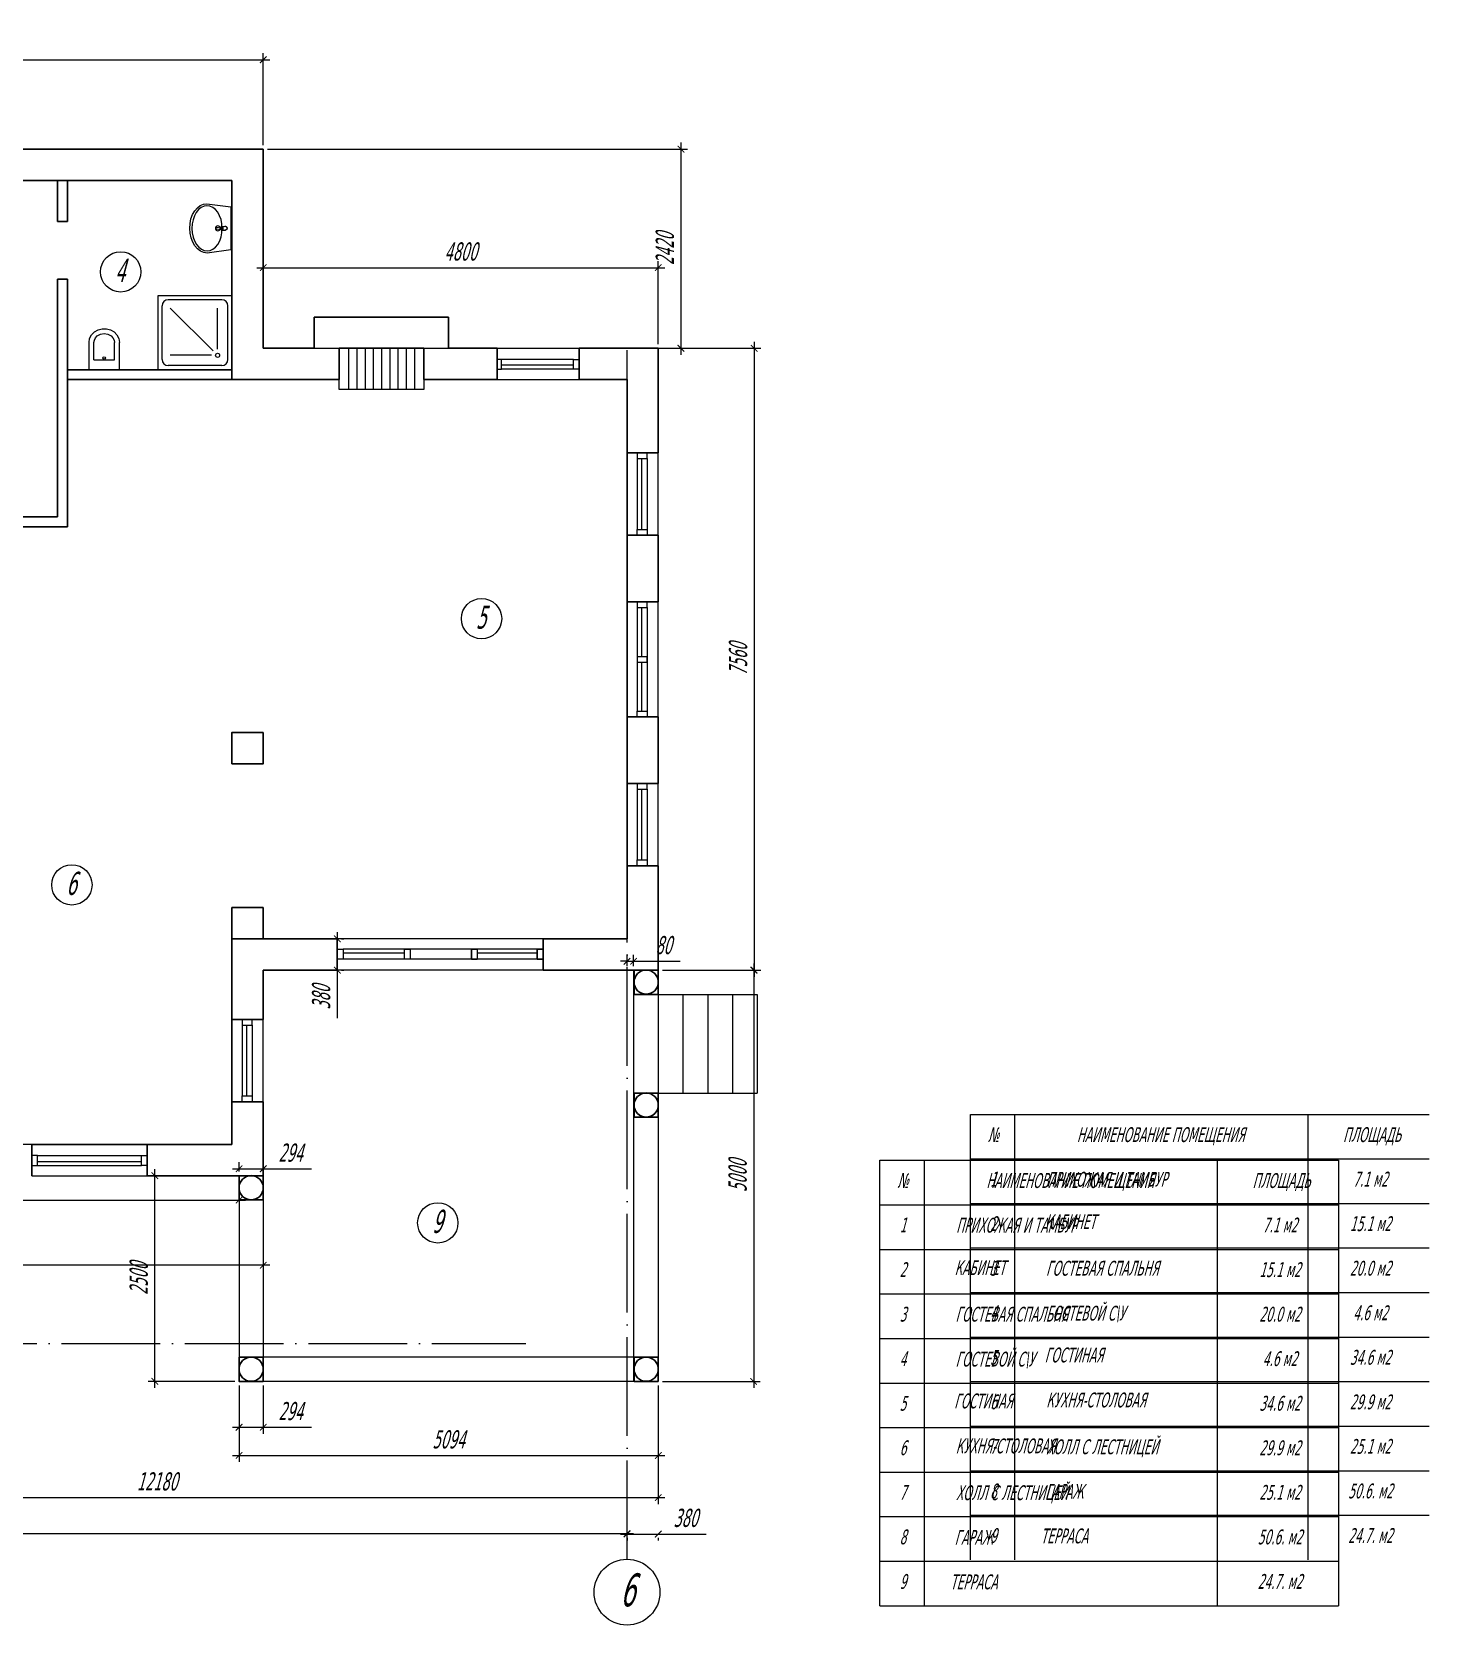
# Model space of a CAD drawing. Header units: millimetres. Extents: x 574812 to 785403, y 231698 to 285481.
# Drawn here: x 641798 to 658775, y 231698 to 251068 of the extents above; entities that cross this region are included whole.
import ezdxf
from ezdxf.enums import TextEntityAlignment as Align

# ---------------------------------------------------------------- set-up
doc = ezdxf.new("R2010")
doc.units = ezdxf.units.MM
doc.header["$PDMODE"] = 34
doc.linetypes.add('ACAD_ISO04W100', pattern=[30, 24, -3, 0, -3])
for name, color, linetype, lineweight in [('hatch-1', 14, 'Continuous', 5), ('WALL-outdoor', 14, 'Continuous', 30), ('Стены монолит ж-б', 7, 'Continuous', 30)]:
    doc.layers.add(name, color=color, linetype=linetype, lineweight=lineweight)
for name, color, linetype in [('mebel', 175, 'Continuous'), ('OSI', 154, 'Continuous'), ('Для площадей', 7, 'Continuous')]:
    doc.layers.add(name, color=color, linetype=linetype)
doc.styles.get("Standard").update_dxf_attribs({"font": 'TAHOMA.TTF', "width": 0.6, "oblique": 15, "height": 220})
doc.dimstyles.new('100', dxfattribs={"dimtxt": 140, "dimasz": 80, "dimexe": 80, "dimexo": 50, "dimgap": 80, "dimtad": 1, "dimdec": 0, "dimtxsty": 'Standard', "dimblk": 'ARCHTICK', "dimcen": 80, "dimdle": 80, "dimadec": 0, "dimazin": 0, "dimtfac": 1, "dimtdec": 0, "dimtmove": 0, "dimatfit": 3, "dimfxl": 0, "dimarcsym": 0})

# ---------------------------------------------------------------- blocks, each defined once
blk = doc.blocks.new('Биде 1')
at = {"linetype": 'Continuous', "lineweight": 0}
for p, q in [((0, 0), (0, -330)), ((370, 0), (0, 0)), ((370, 0), (370, -330)), ((60, -120), (310, -120)), ((60, -120), (60, -330)), ((310, -120), (310, -330))]:
    blk.add_line(p, q, dxfattribs=at)
blk.add_lwpolyline([(185, -128), (174, -132), (170, -143), (174, -153), (185, -158), (196, -153), (200, -143), (196, -132)], close=True, dxfattribs=at)
for points in [[(0, -330), (8, -379), (30, -424), (65, -460)], [(60, -330), (65, -361), (79, -389), (101, -412)], [(269, -412), (291, -389), (305, -361), (310, -330)], [(305, -460), (340, -424), (362, -379), (370, -330)], [(65, -460), (110, -485), (159, -498), (211, -498), (260, -485), (305, -460)], [(101, -412), (141, -433), (185, -440), (229, -433), (269, -412)]]:
    blk.add_lwpolyline(points, dxfattribs=at)
blk = doc.blocks.new('Раковина 1')
at = {"linetype": 'Continuous', "lineweight": 0}
for p, q in [((0, 0), (-38, -289)), ((0, 0), (0, 0)), ((524, 0), (0, 0)), ((524, 0), (524, 0)), ((562, -289), (524, 0)), ((8, -218), (33, -187)), ((33, -187), (67, -159)), ((67, -159), (109, -136)), ((109, -136), (157, -119)), ((157, -119), (208, -108)), ((208, -108), (262, -105)), ((238, -72), (238, -67)), ((241, -112), (238, -72)), ((244, -121), (251, -174)), ((248, -110), (248, -95)), ((248, -95), (275, -95)), ((248, -96), (275, -96)), ((262, -105), (316, -108)), ((273, -174), (280, -121)), ((275, -95), (275, -110)), ((283, -112), (286, -72)), ((286, -72), (286, -67)), ((316, -108), (367, -119)), ((367, -119), (415, -136)), ((415, -136), (457, -159)), ((457, -159), (491, -187)), ((491, -187), (516, -218)), ((-38, -289), (-33, -330)), ((-33, -330), (-16, -370)), ((-16, -370), (12, -406)), ((-13, -289), (-8, -253)), ((-8, -325), (-13, -289)), ((-8, -253), (8, -218)), ((8, -359), (-8, -325)), ((33, -391), (8, -359)), ((516, -359), (491, -391)), ((512, -406), (539, -370)), ((516, -218), (532, -253)), ((532, -325), (516, -359)), ((532, -253), (537, -289)), ((537, -289), (532, -325)), ((539, -370), (556, -330)), ((556, -330), (562, -289)), ((12, -406), (50, -438)), ((67, -419), (33, -391)), ((50, -438), (95, -464)), ((109, -442), (67, -419)), ((95, -464), (147, -484)), ((157, -459), (109, -442)), ((147, -484), (203, -496)), ((208, -470), (157, -459)), ((203, -496), (262, -500)), ((262, -473), (208, -470)), ((316, -470), (262, -473)), ((262, -500), (320, -496)), ((367, -459), (316, -470)), ((320, -496), (377, -484)), ((415, -442), (367, -459)), ((377, -484), (429, -464)), ((457, -419), (415, -442)), ((429, -464), (474, -438)), ((491, -391), (457, -419)), ((474, -438), (512, -406))]:
    blk.add_line(p, q, dxfattribs=at)
blk.add_circle((262, -158), 30, dxfattribs=at)
for centre, radius, start, end in [((262, -70), 25, 339.2856, 200.7144), ((262, -70), 24, 7.8374, 171.8967), ((262, -109), 21.1, 185.1696, 354.8304), ((262, -110), 21.1, 185.1696, 354.8304), ((262, -110), 13.6, 180, 0), ((262, -173), 11.2, 187.1389, 352.8611)]:
    blk.add_arc(centre, radius, start, end, dxfattribs=at)
blk = doc.blocks.new('Душ каб 2')
at = {"linetype": 'Continuous', "lineweight": 0}
for p, q in [((0, 891), (0, -9)), ((900, 891), (0, 891)), ((125, 841), (775, 841)), ((900, -9), (900, 891)), ((50, 116), (50, 766)), ((175, 241), (175, 741)), ((228, 219), (750, 741)), ((850, 116), (850, 766)), ((125, 41), (775, 41)), ((250, 166), (750, 166)), ((0, -9), (900, -9))]:
    blk.add_line(p, q, dxfattribs=at)
blk.add_circle((175, 166), 25, dxfattribs=at)
for centre, start, end in [((125, 766), 90, 180), ((775, 766), 0, 90), ((125, 116), 180, 270), ((775, 116), 270, 0)]:
    blk.add_arc(centre, 75, start, end, dxfattribs=at)
blk = doc.blocks.new('A$C6BCE558B')
at = {"layer": 'Стены монолит ж-б', "ltscale": 200}
blk.add_lwpolyline([(0, 460), (460, 460), (460, 0), (0, 0)], close=True, dxfattribs=at)
blk.add_circle((232, 230), 230, dxfattribs=at)
blk = doc.blocks.new('_ArchTick')
at = {"color": 0, "linetype": 'ByBlock', "const_width": 0.15}
blk.add_lwpolyline([(-0.5, -0.5), (0.5, 0.5)], dxfattribs=at)
blk = doc.blocks.new('*D37')
at = {"color": 0, "lineweight": -2}
for p, q in [((645509, 240121), (645509, 239661)), ((645559, 240041), (645589, 240041)), ((645509, 239661), (645509, 239078)), ((645559, 239661), (645589, 239661))]:
    blk.add_line(p, q, dxfattribs=at)
at = {"layer": 'Defpoints', "color": 0, "lineweight": 5}
for p in [(645509, 240041), (645509, 239661), (645509, 239661)]:
    blk.add_point(p, dxfattribs=at)
at = {"color": 0, "lineweight": -2, "xscale": 80, "yscale": 80, "zscale": 80}
for p, rotation in [((645509, 240041), 90), ((645509, 239661), 270)]:
    blk.add_blockref('_ArchTick', p, dxfattribs=dict(at, rotation=rotation))
at = {"color": 0, "lineweight": 5, "insert": (645314, 239329), "char_height": 220, "attachment_point": 5, "rotation": 90}
blk.add_mtext('380', dxfattribs=at)
blk = doc.blocks.new('*D42')
at = {"color": 0, "lineweight": -2}
for p, q in [((636769, 250729), (644689, 250729)), ((636849, 249691), (636849, 250809)), ((644609, 249691), (644609, 250809))]:
    blk.add_line(p, q, dxfattribs=at)
at = {"layer": 'Defpoints', "color": 0, "lineweight": 5}
for p in [(644609, 250729), (636849, 249641), (644609, 249641)]:
    blk.add_point(p, dxfattribs=at)
at = {"color": 0, "lineweight": -2, "xscale": 80, "yscale": 80, "zscale": 80, "rotation": 180}
blk.add_blockref('_ArchTick', (636849, 250729), dxfattribs=at)
at = {"color": 0, "lineweight": -2, "xscale": 80, "yscale": 80, "zscale": 80}
blk.add_blockref('_ArchTick', (644609, 250729), dxfattribs=at)
at = {"color": 0, "lineweight": 5, "insert": (640729, 250923), "char_height": 220, "attachment_point": 5}
blk.add_mtext('7760', dxfattribs=at)
blk = doc.blocks.new('*D43')
at = {"color": 0, "lineweight": -2}
for p, q in [((649684, 249721), (649684, 247141)), ((644659, 249641), (649764, 249641)), ((644659, 247221), (649764, 247221))]:
    blk.add_line(p, q, dxfattribs=at)
at = {"layer": 'Defpoints', "color": 0, "lineweight": 5}
for p in [(644609, 249641), (644609, 247221), (649684, 247221)]:
    blk.add_point(p, dxfattribs=at)
at = {"color": 0, "lineweight": -2, "xscale": 80, "yscale": 80, "zscale": 80}
for p, rotation in [((649684, 249641), 90), ((649684, 247221), 270)]:
    blk.add_blockref('_ArchTick', p, dxfattribs=dict(at, rotation=rotation))
at = {"color": 0, "lineweight": 5, "insert": (649490, 248431), "char_height": 220, "attachment_point": 5, "rotation": 90}
blk.add_mtext('2420', dxfattribs=at)
blk = doc.blocks.new('*D44')
at = {"color": 0, "lineweight": -2}
for p, q in [((644529, 248201), (649489, 248201)), ((644609, 247271), (644609, 248281)), ((649409, 247271), (649409, 248281))]:
    blk.add_line(p, q, dxfattribs=at)
at = {"layer": 'Defpoints', "color": 0, "lineweight": 5}
for p in [(649409, 248201), (644609, 247221), (649409, 247221)]:
    blk.add_point(p, dxfattribs=at)
at = {"color": 0, "lineweight": -2, "xscale": 80, "yscale": 80, "zscale": 80, "rotation": 180}
blk.add_blockref('_ArchTick', (644609, 248201), dxfattribs=at)
at = {"color": 0, "lineweight": -2, "xscale": 80, "yscale": 80, "zscale": 80}
blk.add_blockref('_ArchTick', (649409, 248201), dxfattribs=at)
at = {"color": 0, "lineweight": 5, "insert": (647009, 248396), "char_height": 220, "attachment_point": 5}
blk.add_mtext('4800', dxfattribs=at)
blk = doc.blocks.new('*D45')
at = {"color": 0, "lineweight": -2}
for p, q in [((649459, 247221), (650654, 247221)), ((650574, 247301), (650574, 239581)), ((649459, 239661), (650654, 239661))]:
    blk.add_line(p, q, dxfattribs=at)
at = {"layer": 'Defpoints', "color": 0, "lineweight": 5}
for p in [(649409, 247221), (649409, 239661), (650574, 239661)]:
    blk.add_point(p, dxfattribs=at)
at = {"color": 0, "lineweight": -2, "xscale": 80, "yscale": 80, "zscale": 80}
for p, rotation in [((650574, 247221), 90), ((650574, 239661), 270)]:
    blk.add_blockref('_ArchTick', p, dxfattribs=dict(at, rotation=rotation))
at = {"color": 0, "lineweight": 5, "insert": (650380, 243441), "char_height": 220, "attachment_point": 5, "rotation": 90}
blk.add_mtext('7560', dxfattribs=at)
blk = doc.blocks.new('*D46')
at = {"color": 0, "lineweight": -2}
for p, q in [((649459, 239661), (650648, 239661)), ((650568, 239741), (650568, 234581)), ((649459, 234661), (650648, 234661))]:
    blk.add_line(p, q, dxfattribs=at)
at = {"layer": 'Defpoints', "color": 0, "lineweight": 5}
for p in [(649409, 239661), (649409, 234661), (650568, 234661)]:
    blk.add_point(p, dxfattribs=at)
at = {"color": 0, "lineweight": -2, "xscale": 80, "yscale": 80, "zscale": 80}
for p, rotation in [((650568, 239661), 90), ((650568, 234661), 270)]:
    blk.add_blockref('_ArchTick', p, dxfattribs=dict(at, rotation=rotation))
at = {"color": 0, "lineweight": 5, "insert": (650374, 237161), "char_height": 220, "attachment_point": 5, "rotation": 90}
blk.add_mtext('5000', dxfattribs=at)
blk = doc.blocks.new('*D47')
at = {"color": 0, "lineweight": -2}
for p, q in [((644265, 237161), (643211, 237161)), ((643291, 234581), (643291, 237241)), ((644265, 234661), (643211, 234661))]:
    blk.add_line(p, q, dxfattribs=at)
at = {"layer": 'Defpoints', "color": 0, "lineweight": 5}
for p in [(643291, 237161), (644315, 237161), (644315, 234661)]:
    blk.add_point(p, dxfattribs=at)
at = {"color": 0, "lineweight": -2, "xscale": 80, "yscale": 80, "zscale": 80}
for p, rotation in [((643291, 237161), 90), ((643291, 234661), 270)]:
    blk.add_blockref('_ArchTick', p, dxfattribs=dict(at, rotation=rotation))
at = {"color": 0, "lineweight": 5, "insert": (643097, 235911), "char_height": 220, "attachment_point": 5, "rotation": 90}
blk.add_mtext('2500', dxfattribs=at)
blk = doc.blocks.new('*D48')
at = {"color": 0, "lineweight": -2}
for p, q in [((637229, 237111), (637229, 235992)), ((644609, 237111), (644609, 235992)), ((644689, 236072), (637149, 236072))]:
    blk.add_line(p, q, dxfattribs=at)
at = {"layer": 'Defpoints', "color": 0, "lineweight": 5}
for p in [(637229, 237161), (644609, 237161), (637229, 236072)]:
    blk.add_point(p, dxfattribs=at)
at = {"color": 0, "lineweight": -2, "xscale": 80, "yscale": 80, "zscale": 80, "rotation": 180}
blk.add_blockref('_ArchTick', (637229, 236072), dxfattribs=at)
at = {"color": 0, "lineweight": -2, "xscale": 80, "yscale": 80, "zscale": 80}
blk.add_blockref('_ArchTick', (644609, 236072), dxfattribs=at)
at = {"color": 0, "lineweight": 5, "insert": (640919, 236267), "char_height": 220, "attachment_point": 5}
blk.add_mtext('7380', dxfattribs=at)
blk = doc.blocks.new('*D54')
at = {"color": 0, "lineweight": -2}
for p, q in [((649029, 239711), (649029, 239848)), ((649109, 239711), (649109, 239848)), ((649029, 239768), (648949, 239768)), ((649029, 239768), (649109, 239768)), ((649109, 239768), (649675, 239768))]:
    blk.add_line(p, q, dxfattribs=at)
at = {"layer": 'Defpoints', "color": 0, "lineweight": 5}
for p in [(649029, 239661), (649109, 239768), (649109, 239661)]:
    blk.add_point(p, dxfattribs=at)
at = {"color": 0, "lineweight": -2, "xscale": 80, "yscale": 80, "zscale": 80}
blk.add_blockref('_ArchTick', (649029, 239768), dxfattribs=at)
at = {"color": 0, "lineweight": -2, "xscale": 80, "yscale": 80, "zscale": 80, "rotation": 180}
blk.add_blockref('_ArchTick', (649109, 239768), dxfattribs=at)
at = {"color": 0, "lineweight": 5, "insert": (649472, 239963), "char_height": 220, "attachment_point": 5}
blk.add_mtext('80', dxfattribs=at)
blk = doc.blocks.new('*D55')
at = {"color": 0, "lineweight": -2}
for p, q in [((629679, 232548), (629679, 232891)), ((649029, 232548), (649029, 232891)), ((629599, 232811), (649109, 232811))]:
    blk.add_line(p, q, dxfattribs=at)
at = {"layer": 'Defpoints', "color": 0, "lineweight": 5}
for p in [(649029, 232811), (629679, 232498), (649029, 232498)]:
    blk.add_point(p, dxfattribs=at)
at = {"color": 0, "lineweight": -2, "xscale": 80, "yscale": 80, "zscale": 80, "rotation": 180}
blk.add_blockref('_ArchTick', (629679, 232811), dxfattribs=at)
at = {"color": 0, "lineweight": -2, "xscale": 80, "yscale": 80, "zscale": 80}
blk.add_blockref('_ArchTick', (649029, 232811), dxfattribs=at)
at = {"color": 0, "lineweight": 5, "insert": (639354, 233006), "char_height": 220, "attachment_point": 5}
blk.add_mtext('19350', dxfattribs=at)
blk = doc.blocks.new('*D56')
at = {"color": 0, "lineweight": -2}
for p, q in [((648949, 232805), (649409, 232805)), ((649029, 232761), (649029, 232725)), ((649409, 232805), (649992, 232805)), ((649409, 232761), (649409, 232725))]:
    blk.add_line(p, q, dxfattribs=at)
at = {"layer": 'Defpoints', "color": 0, "lineweight": 5}
for p in [(649029, 232811), (649409, 232811), (649409, 232805)]:
    blk.add_point(p, dxfattribs=at)
at = {"color": 0, "lineweight": -2, "xscale": 80, "yscale": 80, "zscale": 80, "rotation": 180}
blk.add_blockref('_ArchTick', (649029, 232805), dxfattribs=at)
at = {"color": 0, "lineweight": -2, "xscale": 80, "yscale": 80, "zscale": 80}
blk.add_blockref('_ArchTick', (649409, 232805), dxfattribs=at)
at = {"color": 0, "lineweight": 5, "insert": (649741, 233000), "char_height": 220, "attachment_point": 5}
blk.add_mtext('380', dxfattribs=at)
blk = doc.blocks.new('*D58')
at = {"color": 0, "lineweight": -2}
for p, q in [((649409, 234561), (649409, 233168)), ((637149, 233248), (649489, 233248)), ((637229, 233291), (637229, 233168))]:
    blk.add_line(p, q, dxfattribs=at)
at = {"layer": 'Defpoints', "color": 0, "lineweight": 5}
for p in [(649409, 234611), (637229, 233341), (649409, 233248)]:
    blk.add_point(p, dxfattribs=at)
at = {"color": 0, "lineweight": -2, "xscale": 80, "yscale": 80, "zscale": 80, "rotation": 180}
blk.add_blockref('_ArchTick', (637229, 233248), dxfattribs=at)
at = {"color": 0, "lineweight": -2, "xscale": 80, "yscale": 80, "zscale": 80}
blk.add_blockref('_ArchTick', (649409, 233248), dxfattribs=at)
at = {"color": 0, "lineweight": 5, "insert": (643319, 233443), "char_height": 220, "attachment_point": 5}
blk.add_mtext('12180', dxfattribs=at)
blk = doc.blocks.new('*D60')
at = {"color": 0, "lineweight": -2}
for p, q in [((637229, 237111), (637229, 236786)), ((644315, 237111), (644315, 236786)), ((637149, 236866), (644395, 236866))]:
    blk.add_line(p, q, dxfattribs=at)
at = {"layer": 'Defpoints', "color": 0, "lineweight": 5}
for p in [(637229, 237161), (644315, 237161), (644315, 236866)]:
    blk.add_point(p, dxfattribs=at)
at = {"color": 0, "lineweight": -2, "xscale": 80, "yscale": 80, "zscale": 80, "rotation": 180}
blk.add_blockref('_ArchTick', (637229, 236866), dxfattribs=at)
at = {"color": 0, "lineweight": -2, "xscale": 80, "yscale": 80, "zscale": 80}
blk.add_blockref('_ArchTick', (644315, 236866), dxfattribs=at)
at = {"color": 0, "lineweight": 5, "insert": (640772, 237061), "char_height": 220, "attachment_point": 5}
blk.add_mtext('7086', dxfattribs=at)
blk = doc.blocks.new('*D61')
at = {"color": 0, "lineweight": -2}
for p, q in [((644315, 234611), (644315, 233681)), ((649409, 234611), (649409, 233681)), ((644235, 233761), (649489, 233761))]:
    blk.add_line(p, q, dxfattribs=at)
at = {"layer": 'Defpoints', "color": 0, "lineweight": 5}
for p in [(644315, 234661), (649409, 234661), (649409, 233761)]:
    blk.add_point(p, dxfattribs=at)
at = {"color": 0, "lineweight": -2, "xscale": 80, "yscale": 80, "zscale": 80, "rotation": 180}
blk.add_blockref('_ArchTick', (644315, 233761), dxfattribs=at)
at = {"color": 0, "lineweight": -2, "xscale": 80, "yscale": 80, "zscale": 80}
blk.add_blockref('_ArchTick', (649409, 233761), dxfattribs=at)
at = {"color": 0, "lineweight": 5, "insert": (646862, 233955), "char_height": 220, "attachment_point": 5}
blk.add_mtext('5094', dxfattribs=at)
blk = doc.blocks.new('*D62')
at = {"color": 0, "lineweight": -2}
for p, q in [((644315, 234611), (644315, 234023)), ((644609, 234611), (644609, 234023)), ((644235, 234103), (644609, 234103)), ((644609, 234103), (645195, 234103))]:
    blk.add_line(p, q, dxfattribs=at)
at = {"layer": 'Defpoints', "color": 0, "lineweight": 5}
for p in [(644315, 234661), (644609, 234661), (644609, 234103)]:
    blk.add_point(p, dxfattribs=at)
at = {"color": 0, "lineweight": -2, "xscale": 80, "yscale": 80, "zscale": 80, "rotation": 180}
blk.add_blockref('_ArchTick', (644315, 234103), dxfattribs=at)
at = {"color": 0, "lineweight": -2, "xscale": 80, "yscale": 80, "zscale": 80}
blk.add_blockref('_ArchTick', (644609, 234103), dxfattribs=at)
at = {"color": 0, "lineweight": 5, "insert": (644942, 234298), "char_height": 220, "attachment_point": 5}
blk.add_mtext('294', dxfattribs=at)
blk = doc.blocks.new('*D63')
at = {"color": 0, "lineweight": -2}
for p, q in [((644315, 237211), (644315, 237326)), ((644609, 237211), (644609, 237326)), ((644235, 237246), (644609, 237246)), ((644609, 237246), (645195, 237246))]:
    blk.add_line(p, q, dxfattribs=at)
at = {"layer": 'Defpoints', "color": 0, "lineweight": 5}
for p in [(644315, 237161), (644609, 237246), (644609, 237161)]:
    blk.add_point(p, dxfattribs=at)
at = {"color": 0, "lineweight": -2, "xscale": 80, "yscale": 80, "zscale": 80, "rotation": 180}
blk.add_blockref('_ArchTick', (644315, 237246), dxfattribs=at)
at = {"color": 0, "lineweight": -2, "xscale": 80, "yscale": 80, "zscale": 80}
blk.add_blockref('_ArchTick', (644609, 237246), dxfattribs=at)
at = {"color": 0, "lineweight": 5, "insert": (644942, 237440), "char_height": 220, "attachment_point": 5}
blk.add_mtext('294', dxfattribs=at)

msp = doc.modelspace()

# ---------------------------------------------------------------- linework, layer by layer
for p, q in [((653201.6, 232492.1), (653201.6, 237907.7)), ((653201.6, 237907.7), (658775.2, 237907.7)), ((653743.1, 232492.1), (653743.1, 237907.7)), ((657304.3, 232492.1), (657304.3, 237907.7)), ((652102, 231933.5), (652102, 237349.1)), ((652102, 237349.1), (657675.7, 237349.1)), ((652643.6, 231933.5), (652643.6, 237349.1)), ((653201.6, 237366.1), (658775.2, 237366.1)), ((656204.7, 231933.5), (656204.7, 237349.1)), ((652102, 236807.5), (657675.7, 236807.5)), ((653201.6, 236824.6), (658775.2, 236824.6)), ((652102, 236266), (657675.7, 236266)), ((653201.6, 236283), (658775.2, 236283)), ((653201.6, 235741.5), (658775.2, 235741.5)), ((652102, 235724.4), (657675.7, 235724.4)), ((652102, 235182.9), (657675.7, 235182.9)), ((653201.6, 235199.9), (658775.2, 235199.9)), ((652102, 234641.3), (657675.7, 234641.3)), ((653201.6, 234658.3), (658775.2, 234658.3)), ((652102, 234099.7), (657675.7, 234099.7)), ((653201.6, 234116.8), (658775.2, 234116.8)), ((652102, 233558.2), (657675.7, 233558.2)), ((653201.6, 233575.2), (658775.2, 233575.2)), ((653201.6, 233033.6), (658775.2, 233033.6)), ((653201.6, 233033.6), (658775.2, 233033.6)), ((653201.6, 233033.6), (658775.2, 233033.6)), ((652102, 233016.6), (657675.7, 233016.6)), ((652102, 232475), (657675.7, 232475)), ((652102, 232475), (657675.7, 232475)), ((652102, 232475), (657675.7, 232475))]:
    msp.add_line(p, q)
at = {"lineweight": 5}
for p in [(657675.7, 237349.1), (652102, 231933.5)]:
    msp.add_line(p, (657675.7, 231933.5), dxfattribs=at)
at = {"layer": 'hatch-1', "lineweight": 30}
for p, q in [((641429.1, 249640.9), (644609.1, 249640.9)), ((644609.1, 249640.9), (644609.1, 247220.6)), ((641429.1, 249260.9), (644229.1, 249260.9)), ((642109.1, 249260.9), (642109.1, 248761.9)), ((642229.1, 249260.9), (642229.1, 248761.9)), ((644229.1, 249260.9), (644229.1, 246840.6)), ((642229.1, 248761.9), (642109.1, 248761.9)), ((642229.1, 248061.9), (642109.1, 248061.9)), ((642109.1, 248061.9), (642109.1, 245170.6)), ((642229.1, 248061.9), (642229.1, 245050.6)), ((645229.3, 247220.6), (645229.3, 247600.6)), ((645229.3, 247600.6), (646859.3, 247600.6)), ((646859.3, 247220.6), (646859.3, 247600.6)), ((644969.3, 247220.6), (644609.1, 247220.6)), ((644969.3, 247220.6), (645229.3, 247220.6)), ((645529.3, 246840.6), (645529.3, 247220.6)), ((645529.3, 247220.6), (646559.3, 247220.6)), ((646559.3, 246840.6), (646559.3, 247220.6)), ((646859.3, 247220.6), (647449.3, 247220.6)), ((647449.3, 246840.6), (647449.3, 247220.6)), ((648449.3, 246840.6), (648449.3, 247220.6)), ((648449.3, 247220.6), (649409.1, 247220.6)), ((649409.1, 245949.7), (649409.1, 247220.6)), ((644229.1, 246960.6), (642229.1, 246960.6)), ((642229.1, 246840.6), (644229.1, 246840.6)), ((644969.3, 246840.6), (644229.1, 246840.6)), ((644969.3, 246840.6), (645529.3, 246840.6)), ((646559.3, 246840.6), (647449.3, 246840.6)), ((648449.3, 246840.6), (649029.1, 246840.6)), ((649029.1, 245949.7), (649029.1, 246840.6)), ((649029.1, 245949.7), (649409.1, 245949.7)), ((642109.1, 245170.6), (639391.1, 245170.6)), ((639849.1, 245050.6), (642229.1, 245050.6)), ((649029.1, 244139.7), (649029.1, 244949.7)), ((649029.1, 244949.7), (649409.1, 244949.7)), ((649409.1, 244139.7), (649409.1, 244949.7)), ((649029.1, 244139.7), (649409.1, 244139.7)), ((649029.1, 241929.8), (649029.1, 242739.7)), ((649029.1, 242739.7), (649409.1, 242739.7)), ((649409.1, 241929.8), (649409.1, 242739.7)), ((644609.1, 242549.9), (644229.1, 242549.9)), ((644609.1, 242549.9), (644609.1, 242169.9)), ((649029.1, 241929.8), (649409.1, 241929.8)), ((649029.1, 240040.9), (649029.1, 240929.8)), ((649029.1, 240929.8), (649409.1, 240929.8)), ((649409.1, 239660.9), (649409.1, 240929.8)), ((644609.1, 240420.9), (644609.1, 240040.9)), ((644229.1, 240040.9), (644229.1, 239061.3)), ((645508.6, 240040.9), (644609.1, 240040.9)), ((645508.6, 239660.9), (645508.6, 240040.9)), ((648008.6, 240040.9), (649029.1, 240040.9)), ((648008.6, 239660.9), (648008.6, 240040.9)), ((644609.1, 239660.9), (644609.1, 239061.3)), ((644609.1, 239660.9), (645508.6, 239660.9)), ((649409.1, 239660.9), (648008.6, 239660.9)), ((644229.1, 239061.3), (644609.1, 239061.3)), ((644229.1, 238061.3), (644229.1, 237540.8)), ((644229.1, 238061.3), (644609.1, 238061.3)), ((644609.1, 238061.3), (644609.1, 237160.8)), ((641797.5, 237160.8), (641797.5, 237540.8)), ((643197.5, 237540.8), (644229.1, 237540.8)), ((643197.5, 237160.8), (643197.5, 237540.8)), ((643197.5, 237160.8), (644609.1, 237160.8))]:
    msp.add_line(p, q, dxfattribs=at)
at = {"layer": 'hatch-1'}
for p, q in [((645649.3, 246720.6), (645649.3, 247220.6)), ((645749.3, 246720.6), (645749.3, 247220.6)), ((645849.3, 246720.6), (645849.3, 247220.6)), ((645949.3, 246720.6), (645949.3, 247220.6)), ((646049.3, 246720.6), (646049.3, 247220.6)), ((646149.3, 246720.6), (646149.3, 247220.6)), ((646249.3, 246720.6), (646249.3, 247220.6)), ((646349.3, 246720.6), (646349.3, 247220.6)), ((646449.3, 246720.6), (646449.3, 247220.6))]:
    msp.add_line(p, q, dxfattribs=at)
msp.add_lwpolyline([(646559.3, 246840.6), (646559.3, 246720.6), (645529.3, 246720.6), (645529.3, 246840.6)], dxfattribs=at)
at = {"layer": 'hatch-1', "lineweight": 30}
for points in [[(644609.1, 242549.9), (644229.1, 242549.9), (644229.1, 242169.9), (644609.1, 242169.9)], [(644609.1, 240420.9), (644229.1, 240420.9), (644229.1, 240040.9), (644609.1, 240040.9)]]:
    msp.add_lwpolyline(points, close=True, dxfattribs=at)
at = {"layer": 'mebel', "lineweight": 9}
for p, q in [((649109.1, 239660.9), (649109.1, 234660.8)), ((649409.1, 239660.9), (649409.1, 234660.8)), ((649409.1, 239366.5), (649409.1, 238166.5)), ((649409.1, 239366.5), (650609.1, 239366.5)), ((649709.1, 239366.5), (649709.1, 238166.5)), ((650009.1, 239366.5), (650009.1, 238166.5)), ((650309.1, 239366.5), (650309.1, 238166.5)), ((650609.1, 239366.5), (650609.1, 238166.5)), ((649409.1, 238166.5), (650609.1, 238166.5)), ((644314.7, 236866.4), (644314.7, 234660.8)), ((644609.1, 236866.4), (644609.1, 234660.8)), ((649409.1, 234955.2), (644314.7, 234955.2)), ((649409.1, 234660.8), (644314.7, 234660.8))]:
    msp.add_line(p, q, dxfattribs=at)
at = {"layer": 'mebel', "lineweight": 18}
for centre in [(642875.9, 248149.9), (647261.5, 243933.8), (642283.6, 240697.4), (646729.5, 236588.4)]:
    msp.add_circle(centre, 245, dxfattribs=at)
at = {"layer": 'OSI', "linetype": 'ACAD_ISO04W100', "lineweight": 9, "ltscale": 50}
for p, q in [((641429.1, 249260.9), (644229.1, 249260.9)), ((649029.1, 232497.7), (649029.1, 247220.6)), ((625655.5, 235120.9), (647797.8, 235120.9))]:
    msp.add_line(p, q, dxfattribs=at)
at = {"layer": 'OSI', "lineweight": 20}
msp.add_circle((649029.1, 232097.7), 400, dxfattribs=at)
at = {"layer": 'WALL-outdoor', "lineweight": 13}
for p, q in [((647449.3, 247220.6), (648449.3, 247220.6)), ((647449.3, 246840.6), (648449.3, 246840.6)), ((649029.1, 244949.7), (649029.1, 245949.7)), ((649409.1, 244949.7), (649409.1, 245949.7)), ((649029.1, 242739.7), (649029.1, 244139.7)), ((649409.1, 242739.7), (649409.1, 244139.7)), ((649029.1, 240929.8), (649029.1, 241929.8)), ((649409.1, 240929.8), (649409.1, 241929.8)), ((644229.1, 238061.3), (644229.1, 239061.3)), ((644609.1, 238061.3), (644609.1, 239061.3)), ((641797.5, 237540.8), (641797.5, 237540.8)), ((641797.5, 237540.8), (643197.5, 237540.8)), ((641797.5, 237160.8), (641797.5, 237160.8)), ((641797.5, 237160.8), (643197.5, 237160.8))]:
    msp.add_line(p, q, dxfattribs=at)
at = {"layer": 'WALL-outdoor', "lineweight": 5}
for p, q in [((648379.3, 247085.6), (647504.3, 247085.6)), ((647504.3, 246965.6), (647504.3, 247085.6)), ((648379.3, 247015.6), (647504.3, 247015.6)), ((648379.3, 246965.6), (648379.3, 247085.6)), ((648379.3, 246965.6), (647504.3, 246965.6)), ((649154.1, 245879.7), (649274.1, 245879.7)), ((649154.1, 245879.7), (649154.1, 245019.7)), ((649204.1, 245879.7), (649204.1, 245019.7)), ((649274.1, 245879.7), (649274.1, 245019.7)), ((649154.1, 245019.7), (649274.1, 245019.7)), ((649154.1, 244069.7), (649274.1, 244069.7)), ((649154.1, 244069.7), (649154.1, 242809.7)), ((649204.1, 244069.7), (649204.1, 243474.7)), ((649274.1, 244069.7), (649274.1, 242809.7)), ((649154.1, 243474.7), (649274.1, 243474.7)), ((649154.1, 243404.7), (649274.1, 243404.7)), ((649204.1, 243404.7), (649204.1, 242809.7)), ((649154.1, 242809.7), (649274.1, 242809.7)), ((649154.1, 241859.8), (649274.1, 241859.8)), ((649154.1, 241859.8), (649154.1, 240999.8)), ((649204.1, 241859.8), (649204.1, 240999.8)), ((649274.1, 241859.8), (649274.1, 240999.8)), ((649154.1, 240999.8), (649274.1, 240999.8)), ((648008.6, 240040.9), (645508.6, 240040.9)), ((647938.6, 239915.9), (645578.6, 239915.9)), ((646323.6, 239865.9), (645578.6, 239865.9)), ((647938.6, 239865.9), (647208.6, 239865.9)), ((648008.6, 239660.9), (645508.6, 239660.9)), ((647938.6, 239795.9), (645578.6, 239795.9)), ((644354.1, 238991.3), (644474.1, 238991.3)), ((644354.1, 238991.3), (644354.1, 238131.3)), ((644404.1, 238991.3), (644404.1, 238131.3)), ((644474.1, 238991.3), (644474.1, 238131.3)), ((644354.1, 238131.3), (644474.1, 238131.3)), ((641867.5, 237405.8), (643127.5, 237405.8)), ((641867.5, 237285.8), (641867.5, 237405.8)), ((641867.5, 237335.8), (643127.5, 237335.8)), ((641867.5, 237285.8), (643127.5, 237285.8)), ((643127.5, 237285.8), (643127.5, 237405.8))]:
    msp.add_line(p, q, dxfattribs=at)
at = {"layer": 'WALL-outdoor', "lineweight": 13}
for points in [[(647449.3, 246965.6), (647504.3, 246965.6), (647504.3, 247085.6), (647449.3, 247085.6)], [(648449.3, 246965.6), (648379.3, 246965.6), (648379.3, 247085.6), (648449.3, 247085.6)], [(649154.1, 245949.7), (649154.1, 245879.7), (649274.1, 245879.7), (649274.1, 245949.7)], [(649154.1, 244949.7), (649154.1, 245019.7), (649274.1, 245019.7), (649274.1, 244949.7)], [(649154.1, 244139.7), (649154.1, 244069.7), (649274.1, 244069.7), (649274.1, 244139.7)], [(649154.1, 243474.7), (649154.1, 243404.7), (649274.1, 243404.7), (649274.1, 243474.7)], [(649154.1, 242739.7), (649154.1, 242809.7), (649274.1, 242809.7), (649274.1, 242739.7)], [(649154.1, 241929.8), (649154.1, 241859.8), (649274.1, 241859.8), (649274.1, 241929.8)], [(649154.1, 240929.8), (649154.1, 240999.8), (649274.1, 240999.8), (649274.1, 240929.8)], [(645508.6, 239915.9), (645578.6, 239915.9), (645578.6, 239795.9), (645508.6, 239795.9)], [(647208.6, 239915.9), (647138.6, 239915.9), (647138.6, 239795.9), (647208.6, 239795.9)], [(647938.6, 239915.9), (648008.6, 239915.9), (648008.6, 239795.9), (647938.6, 239795.9)], [(648008.6, 239915.9), (647938.6, 239915.9), (647938.6, 239795.9), (648008.6, 239795.9)], [(644354.1, 239061.3), (644354.1, 238991.3), (644474.1, 238991.3), (644474.1, 239061.3)], [(644354.1, 238061.3), (644354.1, 238131.3), (644474.1, 238131.3), (644474.1, 238061.3)], [(641797.5, 237285.8), (641867.5, 237285.8), (641867.5, 237405.8), (641797.5, 237405.8)], [(643197.5, 237285.8), (643127.5, 237285.8), (643127.5, 237405.8), (643197.5, 237405.8)]]:
    msp.add_lwpolyline(points, dxfattribs=at)
for points in [[(646393.6, 239795.9), (646323.6, 239795.9), (646323.6, 239915.9), (646393.6, 239915.9)], [(647208.6, 239795.9), (647138.6, 239795.9), (647138.6, 239915.9), (647208.6, 239915.9)], [(648008.6, 239795.9), (647938.6, 239795.9), (647938.6, 239915.9), (648008.6, 239915.9)]]:
    msp.add_lwpolyline(points, close=True, dxfattribs=at)
at = {"layer": 'Для площадей', "color": 3, "lineweight": 5}
msp.add_lwpolyline([(629679.1, 242169.9), (631743.1, 242169.9), (631739.1, 248129.9), (637229.1, 248129.9), (637229.1, 249260.9), (644229.1, 249260.9), (644229.1, 246840.6), (645529.3, 246840.6), (645529.3, 247220.6), (646559.3, 247220.6), (646559.3, 246840.6), (649029.1, 246840.6), (649029.1, 240040.9), (644229.1, 240040.9), (644229.1, 237540.8), (636849.1, 237540.8), (636849.1, 235120.9), (629679.1, 235120.9), (629679.1, 242169.9)], dxfattribs=at)

# ---------------------------------------------------------------- block references
at = {"xscale": -1}
for name, p, rotation in [('Раковина 1', (644215.9, 248418), 270.1847791221269), ('Биде 1', (642491.6, 246960.6), 180)]:
    msp.add_blockref(name, p, dxfattribs=dict(at, rotation=rotation))
at = {"rotation": 90}
msp.add_blockref('Душ каб 2', (644220.1, 246960.6), dxfattribs=at)
at = {"ltscale": 5, "xscale": -0.6400000001303852, "yscale": 0.6400000000139698, "zscale": 0.6400000000000001, "rotation": 270}
for p in [(649114.6, 239366.5), (649114.6, 234660.8)]:
    msp.add_blockref('A$C6BCE558B', p, dxfattribs=at)
at = {"layer": 'mebel', "lineweight": 9, "xscale": -0.6400000001303852, "yscale": 0.6400000000139698, "zscale": 0.6400000000000001, "rotation": 270}
for p in [(649114.6, 237872.1), (644314.6, 236866.4), (644314.6, 234660.8)]:
    msp.add_blockref('A$C6BCE558B', p, dxfattribs=at)

# ---------------------------------------------------------------- texts
at = {"oblique": 15, "width": 0.6}
for s, p in [('№', (653481.2, 237661.5)), ('НАИМЕНОВАНИЕ ПОМЕЩЕНИЯ', (655514.7, 237661.5)), ('ПЛОЩАДЬ', (658082.3, 237661.5)), ('№', (652381.7, 237102.8)), ('НАИМЕНОВАНИЕ ПОМЕЩЕНИЯ', (654415.1, 237102.8)), ('1', (653481.2, 237119.9)), ('ПРИХОЖАЯ И ТАМБУР', (654858.8, 237118.6)), ('ПЛОЩАДЬ', (656982.7, 237102.8)), ('7.1 м2', (658061.9, 237119.9)), ('1', (652381.7, 236561.3)), ('ПРИХОЖАЯ И ТАМБУР', (653759.3, 236560)), ('2', (653481.2, 236578.3)), ('КАБИНЕТ', (654416.2, 236601.7)), ('7.1 м2', (656962.4, 236561.3)), ('15.1 м2', (658061.9, 236578.3)), ('КАБИНЕТ', (653316.6, 236043)), ('3', (653481.2, 236036.8)), ('ГОСТЕВАЯ СПАЛЬНЯ', (654804.5, 236036.8)), ('20.0 м2', (658061.9, 236036.8)), ('2', (652381.7, 236019.7)), ('15.1 м2', (656962.4, 236019.7)), ('3', (652381.7, 235478.2)), ('ГОСТЕВАЯ СПАЛЬНЯ', (653704.9, 235478.2)), ('4', (653481.2, 235495.2)), ('ГОСТЕВОЙ С\\У', (654600.2, 235490.4)), ('20.0 м2', (656962.4, 235478.2)), ('4.6 м2', (658061.9, 235495.2)), ('4', (652381.7, 234936.6)), ('ГОСТЕВОЙ С\\У', (653500.6, 234931.7)), ('5', (653481.2, 234953.6)), ('ГОСТИНАЯ', (654459.9, 234982.3)), ('4.6 м2', (656962.4, 234936.6)), ('34.6 м2', (658061.9, 234953.6)), ('5', (652381.7, 234395)), ('ГОСТИНАЯ', (653360.3, 234423.7)), ('6', (653481.2, 234412.1)), ('КУХНЯ-СТОЛОВАЯ', (654729.1, 234435.4)), ('34.6 м2', (656962.4, 234395)), ('29.9 м2', (658061.9, 234412.1)), ('ХОЛЛ С ЛЕСТНИЦЕЙ', (654803.9, 233865.7)), ('6', (652381.7, 233853.5)), ('КУХНЯ-СТОЛОВАЯ', (653629.5, 233876.8)), ('7', (653481.2, 233870.5)), ('29.9 м2', (656962.4, 233853.5)), ('25.1 м2', (658061.9, 233870.5)), ('ХОЛЛ С ЛЕСТНИЦЕЙ', (653704.3, 233307.1)), ('8', (653481.2, 233328.9)), ('ГАРАЖ', (654342.7, 233324.1)), ('50.6. м2', (658061.9, 233328.9)), ('7', (652381.7, 233311.9)), ('25.1 м2', (656962.4, 233311.9)), ('8', (652381.7, 232770.3)), ('ГАРАЖ', (653243.1, 232765.5)), ('9', (653481.2, 232787.4)), ('ТЕРРАСА', (654342.7, 232782.5)), ('50.6. м2', (656962.4, 232770.3)), ('24.7. м2', (658061.9, 232787.4)), ('9', (652381.7, 232228.8)), ('ТЕРРАСА', (653243.1, 232223.9)), ('24.7. м2', (656962.4, 232228.8))]:
    msp.add_text(s, height=180, dxfattribs=at).set_placement(p, align=Align.MIDDLE_CENTER)
at = {"layer": 'OSI', "lineweight": 20, "char_height": 280, "width": 384.901, "attachment_point": 1}
for s, insert in [('4', (642806.7, 248308.5)), ('5', (647192.3, 244092.4)), ('{\\fTahoma|b0|i0|c0|p32;6}', (642214.3, 240856)), ('9', (646660.3, 236747))]:
    msp.add_mtext(s, dxfattribs=dict(at, insert=insert))
at = {"layer": 'OSI', "insert": (648943.7, 232326.7), "char_height": 400, "attachment_point": 1}
msp.add_mtext('6', dxfattribs=at)

# ---------------------------------------------------------------- dimensions: what is measured, and where the dimension line sits
at = {"color": 3, "lineweight": 5}
for base, p1, p2, picture, middle in [((644609.1, 250728.9), (636849.1, 249640.9), (644609.1, 249640.9), '*D42', (640729.1, 250923.4)), ((649409.1, 248200.7), (644609.1, 247220.6), (649409.1, 247220.6), '*D44', (647009.1, 248395.7)), ((649109.1, 239768.3), (649029.1, 239660.9), (649109.1, 239660.9), '*D54', (649472.1, 239963.3)), ((644609.1, 237246), (644314.7, 237160.8), (644609.1, 237160.8), '*D63', (644941.9, 237440.5)), ((644314.7, 236866.4), (637229.1, 237160.8), (644314.7, 237160.8), '*D60', (640771.9, 237061.4)), ((637229.1, 236072.3), (644609.1, 237160.8), (637229.1, 237160.8), '*D48', (640919.1, 236267.4)), ((649409.1, 233247.8), (637229.1, 233340.6), (649409.1, 234610.8), '*D58', (643319.1, 233442.8)), ((649409.1, 233760.6), (644314.7, 234660.8), (649409.1, 234660.8), '*D61', (646861.9, 233955.1)), ((644609.1, 234103.3), (644314.7, 234660.8), (644609.1, 234660.8), '*D62', (644941.9, 234297.8)), ((649029.1, 232811.2), (629679.1, 232497.7), (649029.1, 232497.7), '*D55', (639354.1, 233005.7)), ((649409.1, 232804.5), (649029.1, 232811.2), (649409.1, 232811.2), '*D56', (649740.6, 232999.6))]:
    dim = msp.add_linear_dim(base=base, p1=p1, p2=p2, dimstyle='100', dxfattribs=at)
    dim.commit()
    dim.dimension.update_dxf_attribs({"geometry": picture, "text_midpoint": middle})
for base, p1, p2, picture, middle in [((649684.2, 247220.6), (644609.1, 249640.9), (644609.1, 247220.6), '*D43', (649489.6, 248430.7)), ((650574.3, 239660.9), (649409.1, 247220.6), (649409.1, 239660.9), '*D45', (650379.8, 243440.7)), ((645508.6, 239660.9), (645508.6, 240040.9), (645508.6, 239660.9), '*D37', (645313.6, 239329.3)), ((650568.1, 234660.8), (649409.1, 239660.9), (649409.1, 234660.8), '*D46', (650373.6, 237160.8)), ((643291.2, 237160.8), (644314.7, 234660.8), (644314.7, 237160.8), '*D47', (643096.6, 235910.8))]:
    dim = msp.add_linear_dim(base=base, p1=p1, p2=p2, angle=90, dimstyle='100', dxfattribs=at)
    dim.commit()
    dim.dimension.update_dxf_attribs({"geometry": picture, "text_midpoint": middle})

doc.saveas('drawing.dxf')
